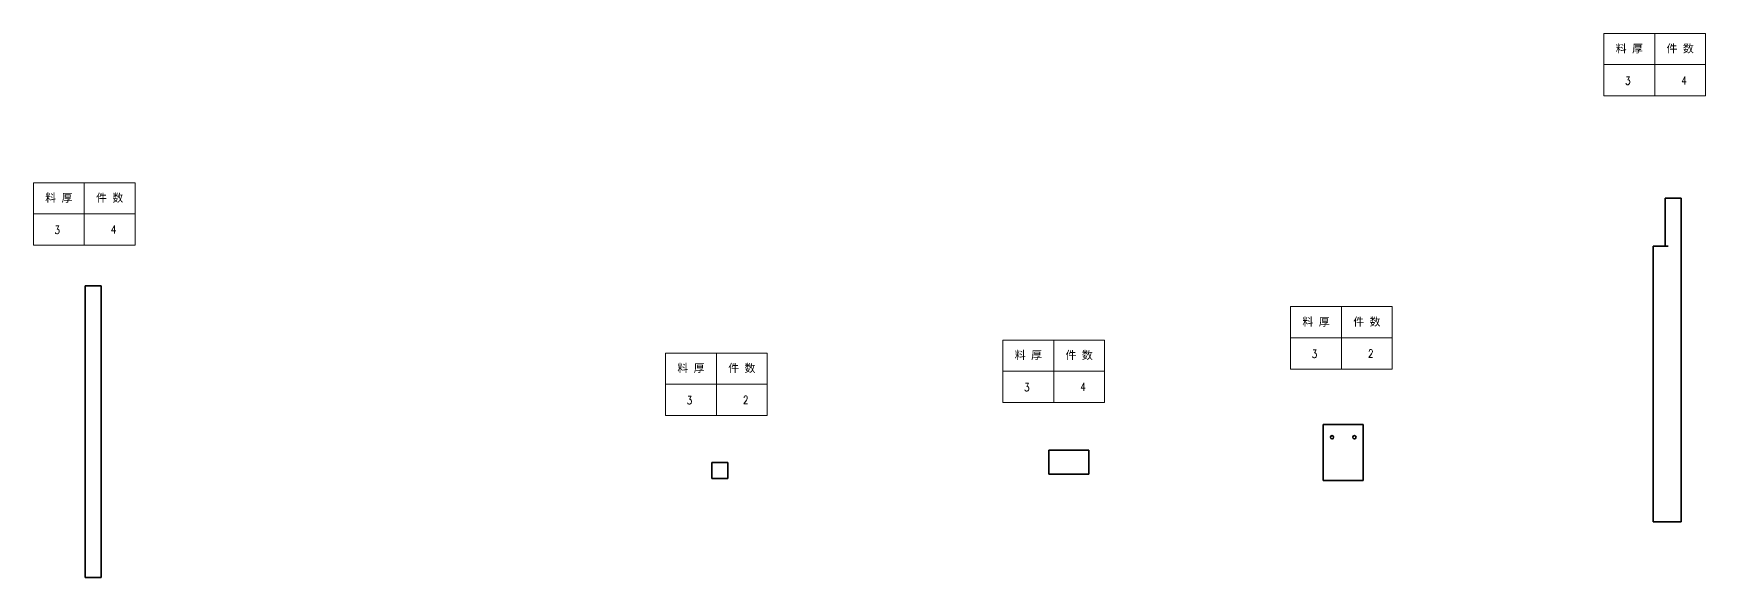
# Model space of a CAD drawing. Header units: millimetres. Extents: x 1333 to 129696, y -57210 to 105899.
# Drawn here: x 58086 to 60176, y 105052 to 105732 of the extents above; entities that cross this region are included whole.
import ezdxf
from ezdxf.enums import TextEntityAlignment as Align

# ---------------------------------------------------------------- set-up
doc = ezdxf.new("R2010")
doc.units = ezdxf.units.MM
doc.header["$LTSCALE"] = 0.5
doc.layers.add('标注线', color=3, linetype='Continuous', lineweight=18)
doc.styles.add('DIM', font='romans.shx', dxfattribs={"width": 0.8, "bigfont": 'bigfont.shx'})
doc.styles.get("Standard").update_dxf_attribs({"font": 'simplex.shx'})

# ---------------------------------------------------------------- blocks, each defined once
blk = doc.blocks.new('*T111')
at = {"color": 0, "linetype": 'ByBlock', "lineweight": -2, "transparency": 16777216}
for p, q in [((0, 0), (127, 0)), ((0, 0), (0, -78)), ((63.5, 0), (63.5, -78)), ((127, 0), (127, -78)), ((0, -39), (127, -39)), ((0, -78), (127, -78))]:
    blk.add_line(p, q, dxfattribs=at)
at = {"color": 0, "transparency": 16777216, "char_height": 10, "width": 60.5, "attachment_point": 5}
for s, insert in [('{\\fSimSun|b0|i0|c134|p2;料 厚}', (31.75, -19.5)), ('{\\fSimSun|b0|i0|c134|p2;件 数}', (95.25, -19.5))]:
    blk.add_mtext(s, dxfattribs=dict(at, insert=insert))
blk = doc.blocks.new('拆图参数')
blk.add_blockref('*T111', (-63.5, 78))
at = {"style": 'DIM', "width": 0.8}
blk.add_attdef('6', text='', height=10, dxfattribs=at).set_placement((-37.1, 18.9), align=Align.MIDDLE_LEFT)
blk.add_attdef('1', text='', height=10, dxfattribs=at).set_placement((36.6, 19.3), align=Align.MIDDLE_CENTER)

msp = doc.modelspace()

# ---------------------------------------------------------------- linework, layer by layer
at = {"color": 7, "lineweight": 35}
for p, q in [((60125.281, 105526.542), (60145.281, 105526.542)), ((60125.281, 105466.542), (60125.281, 105526.542)), ((60145.281, 105121.684), (60145.281, 105526.542)), ((60110.281, 105121.684), (60110.281, 105466.542)), ((60110.281, 105466.542), (60125.281, 105466.542)), ((60125.281, 105466.542), (60128.781, 105466.542)), ((58150.442, 105416.951), (58150.442, 105051.951)), ((58150.442, 105416.951), (58170.442, 105416.951)), ((58170.442, 105051.951), (58170.442, 105416.951)), ((59697.833, 105173.48), (59697.833, 105243.48)), ((59747.833, 105243.48), (59697.833, 105243.48)), ((59747.833, 105243.48), (59747.833, 105173.48)), ((59354.856, 105181.281), (59354.856, 105211.281)), ((59404.856, 105211.281), (59354.856, 105211.281)), ((59404.856, 105211.281), (59404.856, 105181.281)), ((58933.824, 105175.733), (58933.824, 105195.733)), ((58953.824, 105195.733), (58933.824, 105195.733)), ((58933.824, 105175.733), (58953.824, 105175.733)), ((58953.824, 105175.803), (58953.824, 105195.733)), ((59354.856, 105181.281), (59404.856, 105181.281)), ((59697.833, 105173.48), (59747.833, 105173.48)), ((60110.281, 105121.684), (60145.281, 105121.684)), ((58170.442, 105051.951), (58150.442, 105051.951))]:
    msp.add_line(p, q, dxfattribs=at)
for centre in [(59708.833, 105227.48), (59736.833, 105227.48)]:
    msp.add_circle(centre, 2.067, dxfattribs=at)

# ---------------------------------------------------------------- block references
at = {"layer": '标注线'}
for p, values in [((60112.175, 105654.385), {'1': '4', '6': '3'}), ((58149.462, 105467.7), {'1': '4', '6': '3'}), ((59720.642, 105312.725), {'1': '2', '6': '3'}), ((59361.083, 105270.997), {'1': '4', '6': '3'}), ((58939.478, 105254.765), {'1': '2', '6': '3'})]:
    msp.add_blockref('拆图参数', p, dxfattribs=at).add_auto_attribs(values)

doc.saveas('drawing.dxf')
